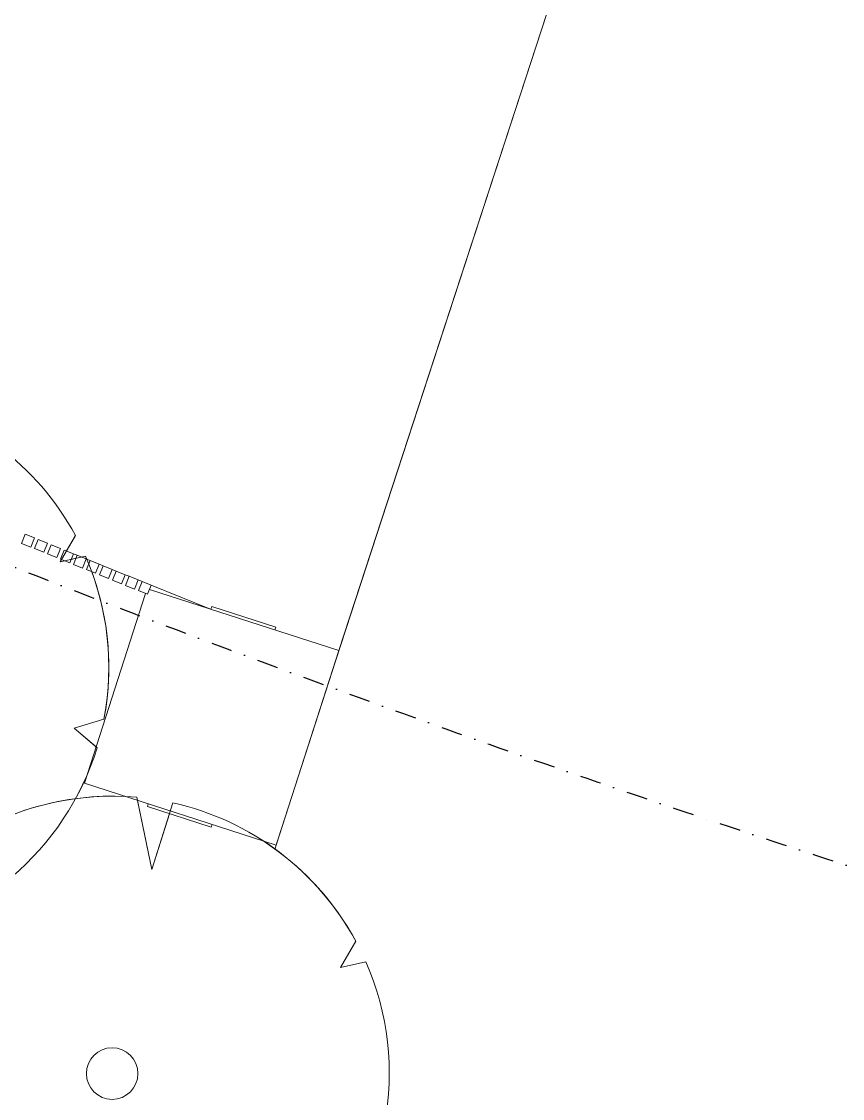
# Model space of a CAD drawing. Header units: millimetres. Extents: x -39027 to 364494, y -35256 to 94895.
# Drawn here: x 168083 to 171016, y 87203 to 91049 of the extents above; entities that cross this region are included whole.
import ezdxf

# ---------------------------------------------------------------- set-up
doc = ezdxf.new("R2010")
doc.units = ezdxf.units.MM
doc.header["$LTSCALE"] = 25
doc.linetypes.add('BG_Dash Dot 3mm', pattern=[7, 3, -2, 0, -2])
for name, color, linetype, lineweight in [('A-DETL-MBND', 4, 'Continuous', 13), ('A-GENM', 13, 'Continuous', 5), ('A-GLAZ-CWMG', 3, 'Continuous', 5), ('C-PROP-LINE', 91, 'BG_Dash Dot 3mm', 25), ('C-TOPO', 251, 'Continuous', 9), ('L-PLNT', 71, 'Continuous', 5)]:
    doc.layers.add(name, color=color, linetype=linetype, lineweight=lineweight)

# ---------------------------------------------------------------- blocks, each defined once
blk = doc.blocks.new('Rectangular Mullion - 35mm Timber Batten_Black_-V68-PROPOSED FIRST FLOOR PLAN')
at = {"layer": 'A-DETL-MBND', "lineweight": 5}
for p, q in [((-17.5, -17.5), (-17.5, 17.5)), ((-17.5, 17.5), (17.5, 17.5)), ((17.5, 17.5), (17.5, -17.5)), ((17.5, -17.5), (-17.5, -17.5))]:
    blk.add_line(p, q, dxfattribs=at)
blk = doc.blocks.new('Rectangular Mullion - 35mm Timber Batten_Black_-V69-PROPOSED FIRST FLOOR PLAN')
at = {"layer": 'A-DETL-MBND', "lineweight": 5}
for p, q in [((-17.5, -17.5), (-17.5, 17.5)), ((-17.5, 17.5), (17.5, 17.5)), ((17.5, 17.5), (17.5, -17.5)), ((17.5, -17.5), (-17.5, -17.5))]:
    blk.add_line(p, q, dxfattribs=at)
blk = doc.blocks.new('Rectangular Mullion - 35mm Timber Batten_Black_-V70-PROPOSED FIRST FLOOR PLAN')
at = {"layer": 'A-DETL-MBND', "lineweight": 5}
for p, q in [((-17.5, -17.5), (-17.5, 17.5)), ((-17.5, 17.5), (17.5, 17.5)), ((17.5, 17.5), (17.5, -17.5)), ((17.5, -17.5), (-17.5, -17.5))]:
    blk.add_line(p, q, dxfattribs=at)
blk = doc.blocks.new('Rectangular Mullion - 35mm Timber Batten_Black_-V71-PROPOSED FIRST FLOOR PLAN')
at = {"layer": 'A-DETL-MBND', "lineweight": 5}
for p, q in [((-17.5, -17.5), (-17.5, 17.5)), ((-17.5, 17.5), (17.5, 17.5)), ((17.5, 17.5), (17.5, -17.5)), ((17.5, -17.5), (-17.5, -17.5))]:
    blk.add_line(p, q, dxfattribs=at)
blk = doc.blocks.new('Rectangular Mullion - 35mm Timber Batten_Black_-V72-PROPOSED FIRST FLOOR PLAN')
at = {"layer": 'A-DETL-MBND', "lineweight": 5}
for p, q in [((-17.5, -17.5), (-17.5, 17.5)), ((-17.5, 17.5), (17.5, 17.5)), ((17.5, 17.5), (17.5, -17.5)), ((17.5, -17.5), (-17.5, -17.5))]:
    blk.add_line(p, q, dxfattribs=at)
blk = doc.blocks.new('Rectangular Mullion - 35mm Timber Batten_Black_-V73-PROPOSED FIRST FLOOR PLAN')
at = {"layer": 'A-DETL-MBND', "lineweight": 5}
for p, q in [((-17.5, -17.5), (-17.5, 17.5)), ((-17.5, 17.5), (17.5, 17.5)), ((17.5, 17.5), (17.5, -17.5)), ((17.5, -17.5), (-17.5, -17.5))]:
    blk.add_line(p, q, dxfattribs=at)
blk = doc.blocks.new('Rectangular Mullion - 35mm Timber Batten_Black_-V74-PROPOSED FIRST FLOOR PLAN')
at = {"layer": 'A-DETL-MBND', "lineweight": 5}
for p, q in [((-17.5, -17.5), (-17.5, 17.5)), ((-17.5, 17.5), (17.5, 17.5)), ((17.5, 17.5), (17.5, -17.5)), ((17.5, -17.5), (-17.5, -17.5))]:
    blk.add_line(p, q, dxfattribs=at)
blk = doc.blocks.new('Rectangular Mullion - 35mm Timber Batten_Black_-V75-PROPOSED FIRST FLOOR PLAN')
at = {"layer": 'A-DETL-MBND', "lineweight": 5}
for p, q in [((-17.5, -17.5), (-17.5, 17.5)), ((-17.5, 17.5), (17.5, 17.5)), ((17.5, 17.5), (17.5, -17.5)), ((17.5, -17.5), (-17.5, -17.5))]:
    blk.add_line(p, q, dxfattribs=at)
blk = doc.blocks.new('Rectangular Mullion - 35mm Timber Batten_Black_-V76-PROPOSED FIRST FLOOR PLAN')
at = {"layer": 'A-DETL-MBND', "lineweight": 5}
for p, q in [((-17.5, -17.5), (-17.5, 17.5)), ((-17.5, 17.5), (17.5, 17.5)), ((17.5, 17.5), (17.5, -17.5)), ((17.5, -17.5), (-17.5, -17.5))]:
    blk.add_line(p, q, dxfattribs=at)
blk = doc.blocks.new('Rectangular Mullion - 35mm Timber Batten_Black_-V77-PROPOSED FIRST FLOOR PLAN')
at = {"layer": 'A-DETL-MBND', "lineweight": 5}
for p, q in [((-17.5, -17.5), (-17.5, 17.5)), ((-17.5, 17.5), (17.5, 17.5)), ((17.5, 17.5), (17.5, -17.5)), ((17.5, -17.5), (-17.5, -17.5))]:
    blk.add_line(p, q, dxfattribs=at)
blk = doc.blocks.new('GENR_Mail Box_Junkmail - Mail-Junkmail-1180883-PROPOSED FIRST FLOOR PLAN')
at = {"layer": 'A-DETL-MBND', "lineweight": 5}
for p, q in [((132.4, 395), (-107.6, 395)), ((-107.6, 395), (-107.6, 385)), ((132.4, 385), (132.4, 395)), ((-107.6, -345), (-107.6, -355)), ((132.4, -355), (132.4, -345)), ((-107.6, -355), (132.4, -355))]:
    blk.add_line(p, q, dxfattribs=at)
blk = doc.blocks.new('PLANTING_Coloured tree scaleable - 2_5 Meters-V224-PROPOSED FIRST FLOOR PLAN')
at = {"layer": 'A-DETL-MBND', "lineweight": 5}
for p, q in [((-179.7, 972.6), (-155, 724.1)), ((-179.7, 972.6), (-155, 724.1)), ((-155, 724.1), (-305.8, 940.5)), ((-155, 724.1), (-305.8, 940.5)), ((601.6, 666.6), (614.9, 774.5)), ((607.1, 711.2), (614.9, 774.5)), ((677.1, 720.7), (601.6, 666.6)), ((649, 700.6), (634.2, 690)), ((677.1, 720.7), (665.4, 712.3)), ((615.2, 676.3), (601.6, 666.6)), ((601.6, 666.6), (602.7, 676.1)), ((-816.4, 558.4), (-762.9, 462.3)), ((-816.4, 558.4), (-762.9, 462.3)), ((-762.9, 462.3), (-882.4, 446.9)), ((-762.9, 462.3), (-882.4, 446.9)), ((880.9, 139.8), (966.1, 211.2)), ((880.9, 139.8), (966.1, 211.2)), ((-974.1, 171.4), (-856.7, 84.5)), ((-974.1, 171.4), (-856.7, 84.5)), ((984, 107.8), (880.9, 139.8)), ((979.2, 109.3), (880.9, 139.8)), ((-856.7, 84.5), (-988.2, 42.5)), ((-856.7, 84.5), (-988.2, 42.5)), ((316.4, -707), (508.7, -841.4)), ((374.2, -883.7), (316.4, -707)), ((374.2, -883.7), (316.4, -707)), ((316.4, -707), (508.7, -841.4)), ((-429, -884.2), (-316.7, -739.3)), ((-429, -884.2), (-316.7, -739.3)), ((-316.7, -739.3), (-305.8, -933.7)), ((-316.7, -739.3), (-305.8, -933.7))]:
    blk.add_line(p, q, dxfattribs=at)
blk.add_circle((-0.1, -2), 92.1, dxfattribs=at)
for centre, radius, start, end in [((-0.1, 0), 989, 51.5512, 100.4622), ((-0.1, 0), 989, 51.5512, 100.4622), ((-0.1, 0), 989, 108.0083, 145.6274), ((-0.1, 0), 989, 108.0083, 136.3912), ((-0.1, 0), 989, 12.3276, 46.7819), ((-0.1, 0), 989, 44.9743, 46.7819), ((-0.1, 0), 989, 12.3276, 43.3275), ((-0.1, 0), 989, 138.8351, 145.6274), ((-0.1, 0), 989, 153.1369, 170.0213), ((-0.1, 0), 989, 153.1369, 170.0213), ((0.2, 6.8), 989, 300.9465, 5.8599), ((0.2, 6.8), 989, 177.9304, 244.2846), ((0.2, 6.8), 989, 177.9304, 194.1231), ((0.2, 6.8), 989, 355.6558, 0.0441), ((0.2, 6.8), 989, 219.4288, 244.2846), ((0.2, 6.8), 989, 300.9465, 304.8309), ((-46.3, 186.8), 1150.1, 256.9579, 291.4464), ((-46.3, 186.8), 1150.1, 256.9579, 291.4464)]:
    blk.add_arc(centre, radius, start, end, dxfattribs=at)
blk = doc.blocks.new('PLANTING_Coloured tree scaleable - 2_5 Meters-V225-PROPOSED FIRST FLOOR PLAN')
at = {"layer": 'A-DETL-MBND', "lineweight": 5}
for p, q in [((-179.7, 972.6), (-155, 724.1)), ((-155, 724.1), (-305.8, 940.5)), ((-155, 724.1), (-299.2, 931.1)), ((-175.7, 932.3), (-155, 724.1)), ((601.6, 666.6), (614.9, 774.5)), ((601.6, 666.6), (614.9, 774.5)), ((677.1, 720.7), (601.6, 666.6)), ((677.1, 720.7), (601.6, 666.6)), ((-816.4, 558.4), (-762.9, 462.3)), ((-816.4, 558.4), (-762.9, 462.3)), ((-762.9, 462.3), (-882.4, 446.9)), ((-762.9, 462.3), (-882.4, 446.9)), ((880.9, 139.8), (966.1, 211.2)), ((880.9, 139.8), (966.1, 211.2)), ((-974.1, 171.4), (-856.7, 84.5)), ((-974.1, 171.4), (-856.7, 84.5)), ((984, 107.8), (880.9, 139.8)), ((984, 107.8), (880.9, 139.8)), ((-856.7, 84.5), (-988.2, 42.5)), ((-856.7, 84.5), (-988.2, 42.5)), ((316.4, -707), (508.7, -841.4)), ((374.2, -883.7), (316.4, -707)), ((349.6, -808.5), (316.4, -707)), ((316.4, -707), (508.7, -841.4)), ((-429, -884.2), (-316.7, -739.3)), ((-429, -884.2), (-316.7, -739.3)), ((-316.7, -739.3), (-305.8, -933.7)), ((-316.7, -739.3), (-305.8, -933.7))]:
    blk.add_line(p, q, dxfattribs=at)
blk.add_circle((-0.1, -2), 92.1, dxfattribs=at)
for centre, radius, start, end in [((-0.1, 0), 989, 51.5512, 100.4622), ((-0.1, 0), 989, 51.5512, 80.2129), ((-0.1, 0), 989, 108.0083, 145.6274), ((-0.1, 0), 989, 110.2766, 145.6274), ((-0.1, 0), 989, 12.3276, 46.7819), ((-0.1, 0), 989, 12.3276, 46.7819), ((-0.1, 0), 989, 153.1369, 170.0213), ((-0.1, 0), 989, 153.1369, 170.0213), ((0.2, 6.8), 989, 300.9465, 5.8599), ((0.2, 6.8), 989, 300.9465, 5.8599), ((0.2, 6.8), 989, 177.9304, 244.2846), ((0.2, 6.8), 989, 177.9304, 244.2846), ((-46.3, 186.8), 1150.1, 256.9579, 291.4464), ((-46.3, 186.8), 1150.1, 256.9579, 257.5792), ((-46.3, 186.8), 1150.1, 271.5608, 274.5449)]:
    blk.add_arc(centre, radius, start, end, dxfattribs=at)
blk = doc.blocks.new('Family - ___-1009153-PROPOSED FIRST FLOOR PLAN')
at = {"layer": 'C-PROP-LINE'}
blk.add_arc((14652.7, 63546.4), 51820, 244.73749, 256.36333, dxfattribs=at)

msp = doc.modelspace()

# ---------------------------------------------------------------- linework, layer by layer
at = {"layer": 'A-DETL-MBND', "lineweight": 5}
for p, q in [((168307.7, 88328.3), (168526.2, 89006.1)), ((168540.3, 89020.4), (169217, 88802.2)), ((169217, 88802.2), (168993, 88107.4)), ((168307.7, 88328.3), (168993, 88107.4))]:
    msp.add_line(p, q, dxfattribs=at)
at = {"layer": 'C-TOPO'}
for p, q in [((169204.7, 88763.8), (170254, 91978.6)), ((170254, 91978.6), (169217, 88802.2)), ((168282.3, 89142.5), (168268.3, 89148.2)), ((168328.6, 89123.8), (168315.9, 89128.9)), ((168375, 89105.1), (168361.1, 89110.7)), ((168421.3, 89086.3), (168407.4, 89091.9)), ((168467.7, 89067.6), (168453.8, 89073.2)), ((168514, 89048.8), (168500.1, 89054.4)), ((168758.1, 88950.1), (168546.5, 89035.7)), ((168988.5, 88093.1), (169204.7, 88763.8))]:
    msp.add_line(p, q, dxfattribs=at)

# ---------------------------------------------------------------- block references
at = {"layer": 'A-GENM', "lineweight": 5, "rotation": 162.1351834479498}
msp.add_blockref('GENR_Mail Box_Junkmail - Mail-Junkmail-1180883-PROPOSED FIRST FLOOR PLAN', (168779.9, 88580.6), dxfattribs=at)
at = {"layer": 'A-GLAZ-CWMG', "lineweight": 5, "extrusion": (0, 0, -1), "rotation": 202.0150672995229}
for name, p in [('Rectangular Mullion - 35mm Timber Batten_Black_-V68-PROPOSED FIRST FLOOR PLAN', (-168106.5, 89194.7)), ('Rectangular Mullion - 35mm Timber Batten_Black_-V69-PROPOSED FIRST FLOOR PLAN', (-168152.9, 89176)), ('Rectangular Mullion - 35mm Timber Batten_Black_-V70-PROPOSED FIRST FLOOR PLAN', (-168199.2, 89157.2)), ('Rectangular Mullion - 35mm Timber Batten_Black_-V71-PROPOSED FIRST FLOOR PLAN', (-168245.6, 89138.5)), ('Rectangular Mullion - 35mm Timber Batten_Black_-V72-PROPOSED FIRST FLOOR PLAN', (-168291.9, 89119.8)), ('Rectangular Mullion - 35mm Timber Batten_Black_-V73-PROPOSED FIRST FLOOR PLAN', (-168338.3, 89101)), ('Rectangular Mullion - 35mm Timber Batten_Black_-V74-PROPOSED FIRST FLOOR PLAN', (-168384.6, 89082.3)), ('Rectangular Mullion - 35mm Timber Batten_Black_-V75-PROPOSED FIRST FLOOR PLAN', (-168431, 89063.5)), ('Rectangular Mullion - 35mm Timber Batten_Black_-V76-PROPOSED FIRST FLOOR PLAN', (-168477.3, 89044.8)), ('Rectangular Mullion - 35mm Timber Batten_Black_-V77-PROPOSED FIRST FLOOR PLAN', (-168523.7, 89026))]:
    msp.add_blockref(name, p, dxfattribs=at)
at = {"layer": 'C-PROP-LINE'}
msp.add_blockref('Family - ___-1009153-PROPOSED FIRST FLOOR PLAN', (172355.8, 73784.3), dxfattribs=at)
at = {"layer": 'L-PLNT', "lineweight": 5, "rotation": 336.8993779194267}
for name, p in [('PLANTING_Coloured tree scaleable - 2_5 Meters-V224-PROPOSED FIRST FLOOR PLAN', (167406.1, 88742.2)), ('PLANTING_Coloured tree scaleable - 2_5 Meters-V225-PROPOSED FIRST FLOOR PLAN', (168407.8, 87293.2))]:
    msp.add_blockref(name, p, dxfattribs=at)

doc.saveas('drawing.dxf')
